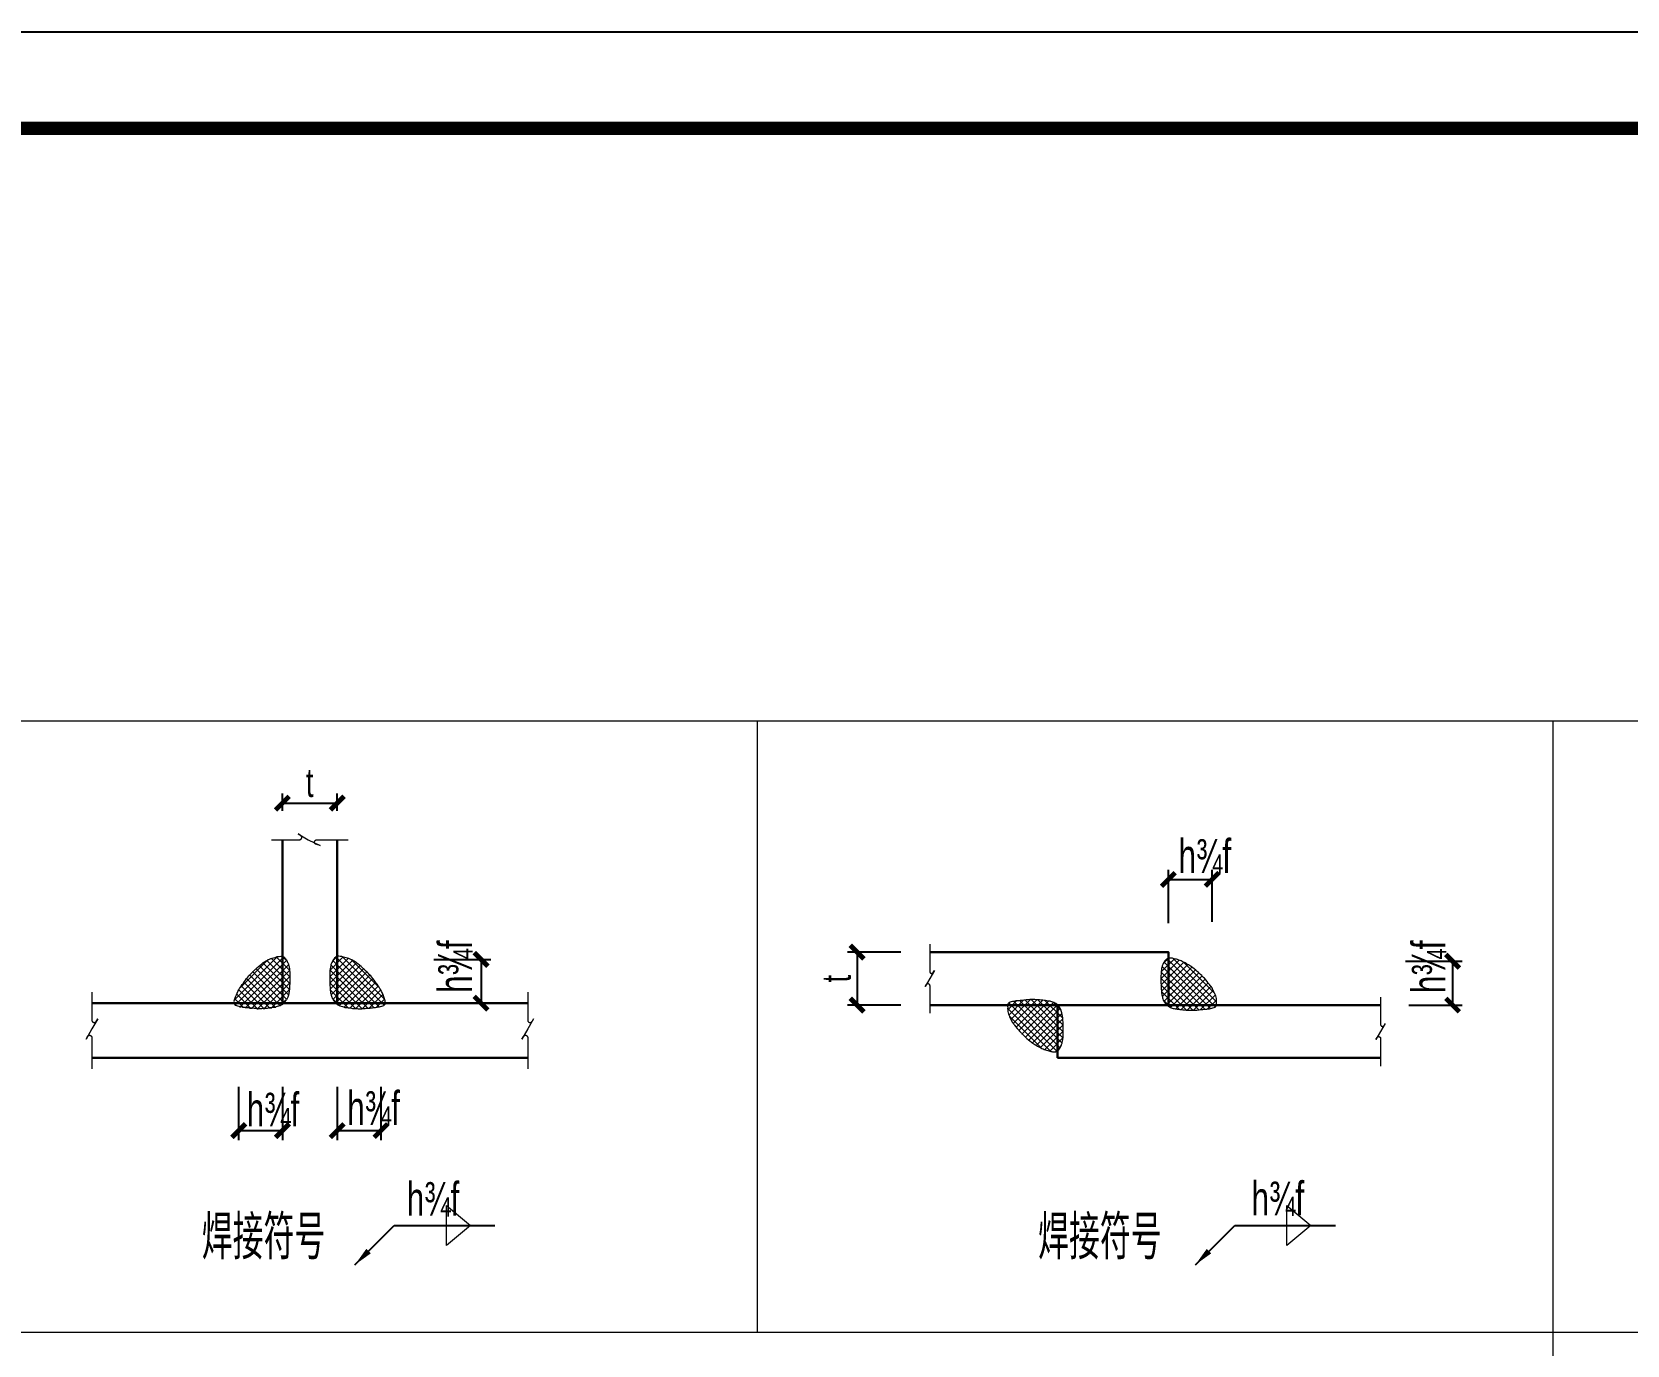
# Model space of a CAD drawing. Header units: millimetres. Extents: x -5285 to 713586, y 0 to 59400.
# Drawn here: x 195396 to 211954, y 45770 to 59400 of the extents above; entities that cross this region are included whole.
import ezdxf

# ---------------------------------------------------------------- set-up
doc = ezdxf.new("R2010")
doc.units = ezdxf.units.MM
doc.header["$LTSCALE"] = 1000
doc.header["$PDSIZE"] = 300
doc.layers.get('0').update_dxf_attribs({"lineweight": 15})
doc.layers.get('DEFPOINTS').update_dxf_attribs({"color": 252, "lineweight": 15})
for name, color, linetype, lineweight in [('Dim', 7, 'Continuous', 15), ('hatch', 5, 'Continuous', 13), ('Index', 1, 'Continuous', 15), ('MENBER', 2, 'Continuous', 30), ('TD-DIM', 7, 'Continuous', 15), ('TEXT', 2, 'Continuous', 15)]:
    doc.layers.add(name, color=color, linetype=linetype, lineweight=lineweight)
doc.layers.add('PUB_TITLE', color=4, linetype='Continuous')
doc.styles.add('T&D', font='haiwenrs.shx', dxfattribs={"width": 0.7, "bigfont": 'hztxt.shx'})
doc.dimstyles.new('T&D100', dxfattribs={"dimscale": 100, "dimtxt": 3, "dimasz": 2, "dimexe": 1, "dimexo": 3, "dimtad": 1, "dimdec": 0, "dimzin": 0, "dimdsep": 46, "dimtxsty": 'T&D', "dimblk": 'ARCHTICK', "dimcen": 0.09, "dimclrt": 2, "dimadec": 0, "dimazin": 0, "dimtfac": 1, "dimtdec": 0, "dimtix": 1, "dimtmove": 2, "dimatfit": 0, "dimfxl": 1, "dimtolj": 1, "dimtzin": 0, "dimarcsym": 0})

# ---------------------------------------------------------------- blocks, each defined once
blk = doc.blocks.new('_ArchTick')
at = {"color": 0, "linetype": 'ByBlock', "const_width": 0.25}
blk.add_lwpolyline([(-0.354, -0.354), (0.354, 0.354)], dxfattribs=at)
blk = doc.blocks.new('*D86')
at = {"layer": 'DEFPOINTS', "color": 0, "transparency": 16777216}
for p in [(197542, 48750), (197996, 48750), (197996, 47996)]:
    blk.add_point(p, dxfattribs=at)
at = {"layer": 'Dim', "color": 0, "lineweight": -2, "transparency": 16777216}
for p, q in [((197542, 48450), (197542, 47896)), ((197996, 48450), (197996, 47896)), ((197542, 47996), (197996, 47996))]:
    blk.add_line(p, q, dxfattribs=at)
at = {"layer": 'Dim', "color": 0, "lineweight": -2, "transparency": 16777216, "xscale": 200, "yscale": 200, "zscale": 200, "rotation": 180}
blk.add_blockref('_ArchTick', (197542, 47996), dxfattribs=at)
at = {"layer": 'Dim', "color": 0, "lineweight": -2, "transparency": 16777216, "xscale": 200, "yscale": 200, "zscale": 200}
blk.add_blockref('_ArchTick', (197996, 47996), dxfattribs=at)
blk = doc.blocks.new('*D87')
at = {"layer": 'DEFPOINTS', "color": 0, "transparency": 16777216}
for p in [(198565, 48750), (199019, 48750), (199019, 47996)]:
    blk.add_point(p, dxfattribs=at)
at = {"layer": 'Dim', "color": 0, "lineweight": -2, "transparency": 16777216}
for p, q in [((198565, 48450), (198565, 47896)), ((199019, 48450), (199019, 47896)), ((198565, 47996), (199019, 47996))]:
    blk.add_line(p, q, dxfattribs=at)
at = {"layer": 'Dim', "color": 0, "lineweight": -2, "transparency": 16777216, "xscale": 200, "yscale": 200, "zscale": 200, "rotation": 180}
blk.add_blockref('_ArchTick', (198565, 47996), dxfattribs=at)
at = {"layer": 'Dim', "color": 0, "lineweight": -2, "transparency": 16777216, "xscale": 200, "yscale": 200, "zscale": 200}
blk.add_blockref('_ArchTick', (199019, 47996), dxfattribs=at)
blk = doc.blocks.new('*D92')
at = {"layer": 'DEFPOINTS', "color": 0, "transparency": 16777216}
for p in [(198565, 51395), (197996, 51015), (198565, 51015)]:
    blk.add_point(p, dxfattribs=at)
at = {"layer": 'Dim', "color": 0, "lineweight": -2, "transparency": 16777216}
for p, q in [((197996, 51315), (197996, 51495)), ((197996, 51395), (198565, 51395)), ((198565, 51315), (198565, 51495))]:
    blk.add_line(p, q, dxfattribs=at)
at = {"layer": 'Dim', "color": 0, "lineweight": -2, "transparency": 16777216, "xscale": 200, "yscale": 200, "zscale": 200, "rotation": 180}
blk.add_blockref('_ArchTick', (197996, 51395), dxfattribs=at)
at = {"layer": 'Dim', "color": 0, "lineweight": -2, "transparency": 16777216, "xscale": 200, "yscale": 200, "zscale": 200}
blk.add_blockref('_ArchTick', (198565, 51395), dxfattribs=at)
at = {"layer": 'Dim', "color": 2, "transparency": 16777216, "insert": (198280, 51607), "char_height": 300, "attachment_point": 5, "style": 'T&D'}
blk.add_mtext('\\A1;t', dxfattribs=at)
blk = doc.blocks.new('*D26')
at = {"layer": 'DEFPOINTS', "color": 0, "transparency": 16777216}
for p in [(199269, 49773), (199304, 49318), (200058, 49318)]:
    blk.add_point(p, dxfattribs=at)
at = {"layer": 'Dim', "color": 0, "lineweight": -2, "transparency": 16777216}
for p, q in [((199569, 49773), (200158, 49773)), ((200058, 49773), (200058, 49318)), ((199604, 49318), (200158, 49318))]:
    blk.add_line(p, q, dxfattribs=at)
at = {"layer": 'Dim', "color": 0, "lineweight": -2, "transparency": 16777216, "xscale": 200, "yscale": 200, "zscale": 200}
for p, rotation in [((200058, 49773), 90), ((200058, 49318), 270)]:
    blk.add_blockref('_ArchTick', p, dxfattribs=dict(at, rotation=rotation))
blk = doc.blocks.new('*D37')
at = {"layer": 'DEFPOINTS', "color": 0, "transparency": 16777216}
for p in [(209354, 49754), (209389, 49299), (210143, 49299)]:
    blk.add_point(p, dxfattribs=at)
at = {"layer": 'Dim', "color": 0, "lineweight": -2, "transparency": 16777216}
for p, q in [((209654, 49754), (210243, 49754)), ((210143, 49754), (210143, 49299)), ((209689, 49299), (210243, 49299))]:
    blk.add_line(p, q, dxfattribs=at)
at = {"layer": 'Dim', "color": 0, "lineweight": -2, "transparency": 16777216, "xscale": 200, "yscale": 200, "zscale": 200}
for p, rotation in [((210143, 49754), 90), ((210143, 49299), 270)]:
    blk.add_blockref('_ArchTick', p, dxfattribs=dict(at, rotation=rotation))
blk = doc.blocks.new('*D38')
at = {"layer": 'DEFPOINTS', "color": 0, "transparency": 16777216}
for p in [(207647, 50603), (207193, 49849), (207647, 49862)]:
    blk.add_point(p, dxfattribs=at)
at = {"layer": 'Dim', "color": 0, "lineweight": -2, "transparency": 16777216}
for p, q in [((207193, 50149), (207193, 50703)), ((207647, 50162), (207647, 50703)), ((207193, 50603), (207647, 50603))]:
    blk.add_line(p, q, dxfattribs=at)
at = {"layer": 'Dim', "color": 0, "lineweight": -2, "transparency": 16777216, "xscale": 200, "yscale": 200, "zscale": 200, "rotation": 180}
blk.add_blockref('_ArchTick', (207193, 50603), dxfattribs=at)
at = {"layer": 'Dim', "color": 0, "lineweight": -2, "transparency": 16777216, "xscale": 200, "yscale": 200, "zscale": 200}
blk.add_blockref('_ArchTick', (207647, 50603), dxfattribs=at)
blk = doc.blocks.new('*D39')
at = {"layer": 'DEFPOINTS', "color": 0, "transparency": 16777216}
for p in [(204715, 49849), (203961, 49299), (204715, 49299)]:
    blk.add_point(p, dxfattribs=at)
at = {"layer": 'Dim', "color": 0, "lineweight": -2, "transparency": 16777216}
for p, q in [((204415, 49849), (203861, 49849)), ((203961, 49849), (203961, 49299)), ((204415, 49299), (203861, 49299))]:
    blk.add_line(p, q, dxfattribs=at)
at = {"layer": 'Dim', "color": 0, "lineweight": -2, "transparency": 16777216, "xscale": 200, "yscale": 200, "zscale": 200}
for p, rotation in [((203961, 49849), 90), ((203961, 49299), 270)]:
    blk.add_blockref('_ArchTick', p, dxfattribs=dict(at, rotation=rotation))
at = {"layer": 'Dim', "color": 2, "transparency": 16777216, "insert": (203748, 49574), "char_height": 300, "attachment_point": 5, "rotation": 90, "style": 'T&D'}
blk.add_mtext('\\A1;t', dxfattribs=at)
blk = doc.blocks.new('A$C6C48201D')
at = {"layer": 'PUB_TITLE'}
blk.add_lwpolyline([(0, -89100), (0, 0), (126150, 0), (126150, -89100)], close=True, dxfattribs=at)
at = {"layer": 'PUB_TITLE', "const_width": 210}
blk.add_lwpolyline([(3750, -87600), (124650, -87600), (124650, -1500), (3750, -1500)], close=True, dxfattribs=at)

msp = doc.modelspace()

# ---------------------------------------------------------------- hatches: boundary and pattern name
at = {"layer": 'hatch'}
h = msp.add_hatch(dxfattribs=at)
h.set_pattern_fill('ANSI37', color=256, scale=377.004647, style=0)
h.set_pattern_definition([(45, (180943.495, 9873.59), (-33.32282, 33.32282), []), (135, (180943.495, 9873.59), (-33.32282, -33.32282), [])])
edge = h.paths.add_edge_path()
edge.add_arc((197943.3, 49689.8), 127.5, 51.63638, 65.50956, ccw=False)
edge.add_arc((198000.9, 49762.5), 34.7, 24.86745, 51.63638, ccw=False)
edge.add_arc((197798.1, 49634.5), 274.2, 23.07131, 31.33511, ccw=False)
edge.add_arc((197851.9, 49643.3), 221.7, 17.23229, 26.42511, ccw=False)
edge.add_arc((196734.2, 49493.5), 1346.8, 6.29193, 9.20572, ccw=False)
edge.add_arc((197393, 49599.3), 681.1, -0.57146, 3.52626, ccw=False)
edge.add_arc((196576.4, 49607.4), 1497.8, 357.39385, 359.42854, ccw=False)
edge.add_arc((195082.5, 49657.5), 2992.5, 356.29747, 357.73693, ccw=False)
edge.add_arc((197571.3, 49501.3), 498.8, 351.24192, 355.73628, ccw=False)
edge.add_arc((197393.3, 49575.7), 687.7, 343.54326, 347.3707, ccw=False)
edge.add_arc((197858.5, 49469.7), 213.6, 319.09131, 335.43141, ccw=False)
edge.add_arc((197962.8, 49362.9), 66, 300.33373, 329.93273, ccw=False)
edge.add_arc((197914.7, 49445), 161.2, 289.07565, 300.33373, ccw=False)
edge.add_arc((197795.3, 49709), 450.5, 285.73398, 292.46096, ccw=False)
edge.add_arc((197628.2, 51284.1), 2029.4, 276.2357, 278.19279, ccw=False)
edge.add_arc((197815.3, 49447), 183.4, 273.96381, 280.47717, ccw=False)
edge.add_arc((197731.2, 50660.4), 1399.7, 272.38262, 273.96381, ccw=False)
edge.add_arc((197700.9, 51389.1), 2129, 271.10058, 272.38262, ccw=False)
edge.add_arc((198041, 51749.2), 2506.7, 262.05319, 263.14465, ccw=False)
edge.add_arc((197694.5, 50368), 1101.4, 268.35336, 270, ccw=False)
edge.add_arc((197668.1, 49450.8), 183.8, 262.41582, 268.35336, ccw=False)
edge.add_arc((197905.3, 51232), 1980.8, 260.6078, 262.41582, ccw=False)
edge.add_arc((197651.2, 49774.1), 501.1, 256.51989, 262.05997, ccw=False)
edge.add_arc((197569.5, 49409.7), 127.8, 243.09249, 254.07582, ccw=False)
edge.add_arc((197526.4, 49324.7), 32.5, 217.66501, 243.09228, ccw=False)
edge.add_arc((197518.2, 49318.4), 22.1, 186.76092, 217.66501, ccw=False)
edge.add_arc((197533.3, 49320.2), 37.4, 160.09831, 186.76092, ccw=False)
edge.add_arc((197513.1, 49340.2), 16.6, 166.10491, 206.07786, ccw=False)
edge.add_arc((198598.9, 49015.9), 1149.8, 161.23273, 163.41061, ccw=False)
edge.add_arc((194105.9, 50980.4), 3759.3, 334.90186, 336.1063)
edge.add_arc((196214.4, 50364.5), 1608.6, 325.68579, 327.98515)
edge.add_arc((197713.7, 49416.8), 165.3, 137.78643, 144.96175, ccw=False)
edge.add_arc((197790.3, 49403.5), 234.8, 142.97111, 147.99919, ccw=False)
edge.add_arc((199866.5, 47829.2), 2840.3, 141.39431, 142.83947, ccw=False)
edge.add_arc((234511.6, 12998), 51950.1, 135.12473, 135.20376, ccw=False)
edge.add_arc((199203.6, 48100.8), 2162.3, 133.76595, 134.15331, ccw=False)
edge.add_arc((216152.1, 30406.1), 26664.5, 133.69431, 133.76595, ccw=False)
edge.add_arc((85052.3, 183067), 174606.3, 310.190875, 310.21887)
edge.add_arc((189113.7, 64735.1), 17327.4, 300.07545, 300.26093)
edge.add_arc((199973.7, 44520.3), 5663.4, 111.74628, 112.0707, ccw=False)
edge.add_arc((197897.2, 49726.1), 58.7, 97.31824, 111.77327, ccw=False)
edge.add_arc((198195.4, 48897.2), 938.4, 105.40092, 109.00819, ccw=False)
edge.add_arc((197968.2, 49717.7), 87, 92.91944, 104.69595, ccw=False)
edge.add_arc((197990.7, 49520.6), 285.2, 88.9158, 95.41338, ccw=False)
h = msp.add_hatch(dxfattribs=at)
h.set_pattern_fill('ANSI37', color=256, scale=377.004647, style=0)
h.set_pattern_definition([(135, (215617.4, 9873.59), (33.32282, 33.32282), []), (45, (215617.4, 9873.59), (33.32282, -33.32282), [])])
edge = h.paths.add_edge_path()
edge.add_arc((198617.6, 49689.8), 127.5, 114.49044, 128.36362)
edge.add_arc((198560, 49762.5), 34.7, 128.36362, 155.13255)
edge.add_arc((198762.8, 49634.5), 274.2, 148.66489, 156.92869)
edge.add_arc((198709, 49643.3), 221.7, 153.57489, 162.76771)
edge.add_arc((199826.7, 49493.5), 1346.8, 170.79428, 173.70807)
edge.add_arc((199167.8, 49599.3), 681.1, 176.47374, 180.57146)
edge.add_arc((199984.5, 49607.4), 1497.8, 180.57146, 182.60615)
edge.add_arc((201478.4, 49657.5), 2992.5, 182.26307, 183.70253)
edge.add_arc((198989.6, 49501.3), 498.8, 184.26372, 188.75808)
edge.add_arc((199167.6, 49575.7), 687.7, 192.6293, 196.45674)
edge.add_arc((198702.4, 49469.7), 213.6, 204.56859, 220.90869)
edge.add_arc((198598.1, 49362.9), 66, 210.06727, 239.66627)
edge.add_arc((198646.2, 49445), 161.2, 239.66627, 250.92435)
edge.add_arc((198765.6, 49709), 450.5, 247.53904, 254.26602)
edge.add_arc((198932.6, 51284.1), 2029.4, 261.80721, 263.7643)
edge.add_arc((198745.6, 49447), 183.4, 259.52283, 266.03619)
edge.add_arc((198829.6, 50660.4), 1399.7, 266.03619, 267.61738)
edge.add_arc((198860, 51389.1), 2129, 267.61738, 268.89942)
edge.add_arc((198519.9, 51749.2), 2506.7, 276.85535, 277.94681)
edge.add_arc((198866.4, 50368), 1101.4, 270, 271.64664)
edge.add_arc((198892.8, 49450.8), 183.8, 271.64664, 277.58418)
edge.add_arc((198655.6, 51232), 1980.8, 277.58418, 279.3922)
edge.add_arc((198909.6, 49774.1), 501.1, 277.94003, 283.48011)
edge.add_arc((198991.4, 49409.7), 127.8, 285.92418, 296.90751)
edge.add_arc((199034.5, 49324.7), 32.5, 296.90772, 322.33499)
edge.add_arc((199042.7, 49318.4), 22.1, 322.33499, 353.23908)
edge.add_arc((199027.6, 49320.2), 37.4, 353.23908, 379.90169)
edge.add_arc((199047.8, 49340.2), 16.6, 333.92214, 373.89509)
edge.add_arc((197962, 49015.9), 1149.8, 16.58939, 18.76727)
edge.add_arc((202455, 50980.4), 3759.3, 203.8937, 205.09814, ccw=False)
edge.add_arc((200346.5, 50364.5), 1608.6, 212.01485, 214.31421, ccw=False)
edge.add_arc((198847.2, 49416.8), 165.3, 35.03825, 42.21357)
edge.add_arc((198770.6, 49403.5), 234.8, 32.00081, 37.02889)
edge.add_arc((196694.4, 47829.2), 2840.3, 37.16053, 38.60569)
edge.add_arc((162049.3, 12998), 51950.1, 44.79624, 44.87527)
edge.add_arc((197357.2, 48100.8), 2162.3, 45.84669, 46.23405)
edge.add_arc((180408.8, 30406.1), 26664.5, 46.23405, 46.30569)
edge.add_arc((311508.6, 183067), 174606.3, 229.78113, 229.809125, ccw=False)
edge.add_arc((207447.2, 64735.1), 17327.4, 239.73907, 239.92455, ccw=False)
edge.add_arc((196587.2, 44520.3), 5663.4, 67.9293, 68.25372)
edge.add_arc((198663.7, 49726.1), 58.7, 68.22673, 82.68176)
edge.add_arc((198365.5, 48897.2), 938.4, 70.99181, 74.59908)
edge.add_arc((198592.6, 49717.7), 87, 75.30405, 87.08056)
edge.add_arc((198570.2, 49520.6), 285.2, 84.58662, 91.0842)
h = msp.add_hatch(dxfattribs=at)
h.set_pattern_fill('ANSI37', color=256, scale=377.004647, style=0)
h.set_pattern_definition([(135, (224245.55, 9854.74), (33.32282, 33.32282), []), (45, (224245.55, 9854.74), (33.32282, -33.32282), [])])
edge = h.paths.add_edge_path()
edge.add_arc((207270.6, 49641.7), 164.7, 118.13313, 128.36362)
edge.add_arc((207203.2, 49726.8), 56.2, 128.36362, 145.92785)
edge.add_arc((207380.4, 49607), 270.1, 145.92785, 155.34126)
edge.add_arc((207255.1, 49664.5), 132.2, 155.34126, 168.81305)
edge.add_arc((207624, 49591.6), 508.2, 168.81305, 174.85705)
edge.add_arc((207830.1, 49573), 715.2, 174.85705, 179.9514)
edge.add_arc((208662.3, 49572.3), 1547.4, 179.9514, 182.40522)
edge.add_arc((208475, 49564.4), 1360, 182.40522, 185.02272)
edge.add_arc((207512.4, 49479.8), 393.6, 185.02272, 190.84903)
edge.add_arc((207613.4, 49499.2), 496.4, 190.84903, 196.03679)
edge.add_arc((207263.3, 49398.5), 132.2, 196.03679, 217.06484)
edge.add_arc((207259.6, 49395.7), 127.5, 217.06484, 238.47733)
edge.add_arc((207325, 49502.4), 252.6, 238.47733, 248.80446)
edge.add_arc((207285.6, 49441.2), 181.9, 253.39894, 265.5746)
edge.add_arc((207522.9, 50803.3), 1563.8, 260.75402, 262.78431)
edge.add_arc((207403.8, 49862.7), 615.7, 262.78431, 266.02018)
edge.add_arc((207521.1, 51549.4), 2306.4, 266.02018, 267.61738)
edge.add_arc((207436.4, 49514.5), 269.8, 267.61738, 272.28858)
edge.add_arc((207420.7, 49908.9), 664.5, 272.28858, 274.77973)
edge.add_arc((207307.6, 51261.9), 2022.2, 274.77973, 276.20768)
edge.add_arc((207421.7, 50212.6), 966.8, 276.20768, 277.58418)
edge.add_arc((207091.5, 55251.2), 6014.4, 274.36554, 274.9174)
edge.add_arc((207542.1, 49713.3), 458.9, 278.13265, 284.29718)
edge.add_arc((207629.8, 49369.2), 103.8, 284.29718, 297.27761)
edge.add_arc((207664, 49302.9), 29.3, 297.27761, 322.33499)
edge.add_arc((207662.1, 49304.4), 31.6, 322.33499, 346.44758)
edge.add_arc((207655.4, 49306), 38.5, 346.44758, 361.55324)
edge.add_arc((207566.7, 49303.6), 127.3, 1.55324, 9.84455)
edge.add_arc((207446.8, 49337.9), 245.6, 357.06735, 370.0963)
edge.add_arc((207405.3, 49297.6), 295.3, 16.40043, 28.28046)
edge.add_arc((205484.3, 48403.3), 2413.8, 25.36892, 26.49033)
edge.add_arc((206306, 48459.5), 1683.3, 37.3198, 38.66271)
edge.add_arc((203409.7, 46155.8), 5384, 38.54984, 39.44664)
edge.add_arc((207279.8, 49281), 412.4, 45.79103, 49.03191)
edge.add_arc((207387.4, 49453.2), 214.2, 40.52031, 45.03986)
edge.add_arc((205419, 47405.7), 3054.3, 46.05184, 47.24844)
edge.add_arc((206352.3, 48280.5), 1780.8, 50.19339, 52.72948)
edge.add_arc((207096.7, 49201.1), 598.4, 56.06639, 60.44216)
edge.add_arc((207256.6, 49518.6), 244, 56.32462, 65.07901)
edge.add_arc((207140.9, 49342.7), 453.3, 61.18999, 67.60831)
edge.add_arc((207187.2, 49434), 351.3, 68.90683, 73.32742)
edge.add_arc((206987.7, 48768.2), 1046.4, 73.32742, 75.8884)
edge.add_arc((207218.1, 49684.3), 101.8, 75.8884, 85.47282)
edge.add_arc((207195.5, 49399.2), 387.8, 85.47282, 90.37863)
h = msp.add_hatch(dxfattribs=at)
h.set_pattern_fill('ANSI37', color=256, scale=377.004647, angle=180, style=0)
h.set_pattern_definition([(315, (188971.348, 88746.046), (-33.32282, -33.32282), []), (225, (188971.348, 88746.046), (-33.32282, 33.32282), [])])
edge = h.paths.add_edge_path()
edge.add_arc((205946.3, 48959.1), 164.7, 298.13313, 308.36362)
edge.add_arc((206013.7, 48874), 56.2, 308.36362, 325.92785)
edge.add_arc((205836.5, 48993.8), 270.1, 325.92785, 335.34126)
edge.add_arc((205961.8, 48936.3), 132.2, 335.34126, 348.81305)
edge.add_arc((205592.9, 49009.2), 508.2, 348.81305, 354.85705)
edge.add_arc((205386.8, 49027.8), 715.2, 354.85705, 359.9514)
edge.add_arc((204554.6, 49028.5), 1547.4, 359.9514, 362.40522)
edge.add_arc((204741.9, 49036.4), 1360, 2.40522, 5.02272)
edge.add_arc((205704.5, 49121), 393.6, 5.02272, 10.84903)
edge.add_arc((205603.5, 49101.6), 496.4, 10.84903, 16.03679)
edge.add_arc((205953.6, 49202.2), 132.2, 16.03679, 37.06484)
edge.add_arc((205957.3, 49205), 127.5, 37.06484, 58.47733)
edge.add_arc((205891.9, 49098.4), 252.6, 58.47733, 68.80446)
edge.add_arc((205931.3, 49159.6), 181.9, 73.39894, 85.5746)
edge.add_arc((205694, 47797.5), 1563.8, 80.75402, 82.78431)
edge.add_arc((205813.1, 48738.1), 615.7, 82.78431, 86.02018)
edge.add_arc((205695.8, 47051.4), 2306.4, 86.02018, 87.61738)
edge.add_arc((205780.4, 49086.3), 269.8, 87.61738, 92.28858)
edge.add_arc((205796.2, 48691.9), 664.5, 92.28858, 94.77973)
edge.add_arc((205909.3, 47338.9), 2022.2, 94.77973, 96.20768)
edge.add_arc((205795.2, 48388.2), 966.8, 96.20768, 97.58418)
edge.add_arc((206125.4, 43349.6), 6014.4, 94.36554, 94.9174)
edge.add_arc((205674.8, 48887.5), 458.9, 98.13265, 104.29718)
edge.add_arc((205587.1, 49231.6), 103.8, 104.29718, 117.27761)
edge.add_arc((205552.9, 49297.8), 29.3, 117.27761, 142.33499)
edge.add_arc((205554.8, 49296.4), 31.6, 142.33499, 166.44758)
edge.add_arc((205561.5, 49294.8), 38.5, 166.44758, 181.55324)
edge.add_arc((205650.2, 49297.2), 127.3, 181.55324, 189.84455)
edge.add_arc((205770.1, 49262.9), 245.6, 177.06735, 190.0963)
edge.add_arc((205811.6, 49303.2), 295.3, 196.40043, 208.28046)
edge.add_arc((207732.6, 50197.5), 2413.8, 205.36892, 206.49033)
edge.add_arc((206910.8, 50141.3), 1683.3, 217.3198, 218.66271)
edge.add_arc((209807.2, 52445), 5384, 218.54984, 219.44664)
edge.add_arc((205937.1, 49319.8), 412.4, 225.79103, 229.03191)
edge.add_arc((205829.5, 49147.6), 214.2, 220.52031, 225.03986)
edge.add_arc((207797.9, 51195.1), 3054.3, 226.05184, 227.24844)
edge.add_arc((206864.6, 50320.3), 1780.8, 230.19339, 232.72948)
edge.add_arc((206120.2, 49399.6), 598.4, 236.06639, 240.44216)
edge.add_arc((205960.3, 49082.1), 244, 236.32462, 245.07901)
edge.add_arc((206076, 49258.1), 453.3, 241.18999, 247.60831)
edge.add_arc((206029.7, 49166.7), 351.3, 248.90683, 253.32742)
edge.add_arc((206229.2, 49832.6), 1046.4, 253.32742, 255.8884)
edge.add_arc((205998.8, 48916.5), 101.8, 255.8884, 265.47282)
edge.add_arc((206021.4, 49201.6), 387.8, 265.47282, 270.37863)

# ---------------------------------------------------------------- linework, layer by layer
for points in [[(197996.1, 49805.8, -0.0606072), (198022.4, 49789.8, -0.1173356), (198032.4, 49777.1, -0.0360733), (198050.4, 49742, -0.0401328), (198063.6, 49709, -0.0127145), (198072.9, 49641.1, -0.0178816), (198074.1, 49592.5, -0.0088782), (198072.6, 49539.3, -0.0062809), (198068.7, 49464.2, -0.0196129), (198064.3, 49425.3, -0.0167019), (198052.8, 49380.9, -0.0714182), (198019.9, 49329.8, -0.1298729), (197996.1, 49305.9, -0.0491622), (197967.4, 49292.7, -0.0293605), (197917.4, 49275.4, -0.0085396), (197848.7, 49266.7, -0.0284275), (197828, 49264.1, -0.0068994), (197789.4, 49261.9, -0.005594), (197741.8, 49260.5, -0.0047624), (197694.5, 49266.6, -0.0071849), (197662.8, 49267.1, -0.0259132), (197643.8, 49268.6, -0.0078892), (197582, 49277.8, -0.0241779), (197534.4, 49286.8, -0.0479605), (197511.7, 49295.8, -0.1114049), (197500.7, 49304.9, -0.1356678), (197496.2, 49315.8, -0.1168653), (197498.2, 49332.9, -0.1762053), (197497, 49344.2, -0.0095031), (197510.2, 49385.8, 0.0052554), (197543, 49457.7, 0.0100332), (197578.3, 49511.8, -0.0313185), (197591.2, 49527.9, -0.0219427), (197602.9, 49544.9, -0.0063058), (197646.9, 49601.4, -0.0003448), (197697.4, 49652.3, -0.0016902), (197707.9, 49662.4, -0.0003126), (197732, 49685.4, 0.0001222), (197797.2, 49740.5, 0.0008093), (197845.7, 49768.7, -0.0014156), (197875.4, 49780.7, -0.0631557), (197889.7, 49784.4, -0.015741), (197946.2, 49801.9, -0.05143), (197963.8, 49804.6, -0.0283586), (197996.1, 49805.8)], [(198564.8, 49805.8, 0.0606072), (198538.5, 49789.8, 0.1173356), (198528.5, 49777.1, 0.0360733), (198510.5, 49742, 0.0401328), (198497.3, 49709, 0.0127145), (198488, 49641.1, 0.0178816), (198486.8, 49592.5, 0.0088782), (198488.2, 49539.3, 0.0062809), (198492.2, 49464.2, 0.0196129), (198496.6, 49425.3, 0.0167019), (198508.1, 49380.9, 0.0714182), (198541, 49329.8, 0.1298729), (198564.8, 49305.9, 0.0491622), (198593.5, 49292.7, 0.0293605), (198643.4, 49275.4, 0.0085396), (198712.2, 49266.7, 0.0284275), (198732.9, 49264.1, 0.0068994), (198771.5, 49261.9, 0.005594), (198819.1, 49260.5, 0.0047624), (198866.4, 49266.6, 0.0071849), (198898.1, 49267.1, 0.0259132), (198917, 49268.6, 0.0078892), (198978.9, 49277.8, 0.0241779), (199026.5, 49286.8, 0.0479605), (199049.2, 49295.8, 0.1114049), (199060.2, 49304.9, 0.1356678), (199064.7, 49315.8, 0.1168653), (199062.7, 49332.9, 0.1762053), (199063.9, 49344.2, 0.0095031), (199050.6, 49385.8, -0.0052554), (199017.9, 49457.7, -0.0100332), (198982.6, 49511.8, 0.0313185), (198969.7, 49527.9, 0.0219427), (198958, 49544.9, 0.0063058), (198914, 49601.4, 0.0003448), (198863.5, 49652.3, 0.0016902), (198852.9, 49662.4, 0.0003126), (198828.9, 49685.4, -0.0001222), (198763.7, 49740.5, -0.0008093), (198715.2, 49768.7, 0.0014156), (198685.5, 49780.7, 0.0631557), (198671.1, 49784.4, 0.015741), (198614.7, 49801.9, 0.05143), (198597.1, 49804.6, 0.0283586), (198564.8, 49805.8)], [(207192.9, 49787, 0.0446686), (207168.4, 49770.9, 0.0767888), (207156.7, 49758.3, 0.0410969), (207135, 49719.7, 0.0588496), (207125.4, 49690.1, 0.026378), (207117.8, 49637.1, 0.022232), (207114.9, 49573.6, 0.0107072), (207116.3, 49507.4, 0.0114215), (207120.3, 49445.4, 0.0254275), (207125.8, 49405.7, 0.0226398), (207136.3, 49362, 0.0920105), (207157.8, 49318.9, 0.0937025), (207192.9, 49287, 0.0450911), (207233.7, 49266.9, 0.0531763), (207271.6, 49259.8, 0.0088591), (207326.4, 49251.9, 0.0141201), (207361, 49248.5, 0.0069692), (207425.2, 49244.9, 0.0203848), (207447.2, 49244.9, 0.0108701), (207476.1, 49246.7, 0.0062307), (207526.2, 49251.5, 0.0060062), (207549.3, 49254.3, 0.0024079), (207607, 49259, 0.0269043), (207655.4, 49268.6, 0.0566985), (207677.4, 49276.9, 0.1097712), (207687.1, 49285.1, 0.105601), (207692.8, 49297, 0.0660065), (207693.9, 49307, 0.0361935), (207692.1, 49325.3, 0.0569108), (207688.6, 49381, 0.0518829), (207665.4, 49437.5, 0.0048931), (207644.7, 49480, 0.0058596), (207620.4, 49511.1, 0.0039131), (207567.4, 49576.6, 0.0141419), (207550.2, 49592.3, 0.0197228), (207538.7, 49604.7, 0.0052212), (207492.4, 49648.5, 0.0110662), (207430.7, 49697.6, 0.0190952), (207391.9, 49721.7, 0.0382168), (207359.4, 49739.9, 0.0280125), (207313.6, 49761.8, 0.0192908), (207288, 49770.6, 0.0111749), (207242.9, 49783, 0.0418443), (207226.1, 49785.8, 0.0214089), (207192.9, 49787)], [(206024, 48813.8, 0.0446686), (206048.5, 48829.9, 0.0767888), (206060.2, 48842.5, 0.0410969), (206081.9, 48881.1, 0.0588496), (206091.5, 48910.6, 0.026378), (206099.1, 48963.7, 0.022232), (206102, 49027.2, 0.0107072), (206100.6, 49093.4, 0.0114215), (206096.6, 49155.4, 0.0254275), (206091.1, 49195.1, 0.0226398), (206080.6, 49238.7, 0.0920105), (206059.1, 49281.9, 0.0937025), (206024, 49313.7, 0.0450911), (205983.2, 49333.9, 0.0531763), (205945.3, 49341, 0.0088591), (205890.5, 49348.9, 0.0141201), (205855.9, 49352.3, 0.0069692), (205791.7, 49355.9, 0.0203848), (205769.7, 49355.9, 0.0108701), (205740.8, 49354.1, 0.0062307), (205690.7, 49349.3, 0.0060062), (205667.6, 49346.5, 0.0024079), (205609.9, 49341.8, 0.0269043), (205561.5, 49332.2, 0.0566985), (205539.5, 49323.9, 0.1097712), (205529.8, 49315.7, 0.105601), (205524.1, 49303.8, 0.0660065), (205523, 49293.8, 0.0361935), (205524.8, 49275.5, 0.0569108), (205528.3, 49219.8, 0.0518829), (205551.5, 49163.3, 0.0048931), (205572.2, 49120.8, 0.0058596), (205596.5, 49089.7, 0.0039131), (205649.5, 49024.2, 0.0141419), (205666.7, 49008.4, 0.0197228), (205678.2, 48996.1, 0.0052212), (205724.5, 48952.3, 0.0110662), (205786.2, 48903.2, 0.0190952), (205825, 48879.1, 0.0382168), (205857.5, 48860.9, 0.0280125), (205903.3, 48839, 0.0192908), (205928.9, 48830.2, 0.0111749), (205974, 48817.8, 0.0418443), (205990.8, 48815, 0.0214089), (206024, 48813.8)]]:
    msp.add_lwpolyline(points, format="xyb", dxfattribs=at)
at = {"layer": 'Index'}
for p, q in [((202925.5, 52249), (202925.5, 45899.1)), ((211183, 52249), (211183, 44568.9)), ((227671.6, 45899.1), (193645, 45899.1))]:
    msp.add_line(p, q, dxfattribs=at)
msp.add_lwpolyline([(193645, 52249), (227671.7, 52249), (227671.7, 20450.3), (193645, 20450.3)], close=True, dxfattribs=at)
for points in [[(197883, 51014.8), (198172.5, 51014.8), (198174.2, 51014.9), (198175.3, 51015), (198177.7, 51015.4), (198179.7, 51016), (198182, 51016.8), (198183.3, 51017.4), (198184.8, 51018.2), (198186.1, 51019.1), (198187.3, 51019.9), (198188.6, 51020.9), (198190, 51022.3), (198191.1, 51023.5), (198192, 51024.8), (198192.6, 51025.5), (198193.8, 51027.5), (198194.3, 51028.6), (198195.1, 51030.3), (198195.4, 51031.2), (198195.9, 51032.7), (198196.3, 51034.4), (198196.5, 51035.5), (198196.6, 51036.7), (198196.7, 51038.6), (198196.6, 51041.5), (198196.2, 51044.2), (198195.6, 51046.2), (198194.6, 51048.9), (198193.3, 51051.5), (198191.8, 51053.6), (198190.3, 51055.6), (198188.9, 51056.9), (198187.3, 51058.2), (198185, 51059.8), (198158, 51075.4), (198263, 51014.8), (198386.8, 50954.3), (198341.3, 50969.6), (198339.5, 50970.7), (198338.1, 50971.8), (198336.6, 50973.2), (198335.5, 50974.2), (198334.6, 50975.3), (198333.7, 50976.5), (198332.5, 50978.4), (198331.6, 50979.9), (198331.1, 50981.3), (198330.7, 50982.2), (198329.9, 50984.5), (198329.7, 50985.6), (198329.4, 50987.3), (198329.2, 50988.6), (198329.2, 50989.6), (198329.2, 50992), (198329.5, 50994.8), (198330.5, 50998.3), (198331, 50999.9), (198331.5, 51001), (198332.3, 51002.5), (198333.3, 51004.1), (198335.2, 51006.5), (198336.3, 51007.7), (198337.1, 51008.5), (198338.3, 51009.5), (198339.8, 51010.7), (198341.3, 51011.5), (198342.6, 51012.3), (198344.1, 51013), (198346.1, 51013.7), (198347.6, 51014.1), (198348.4, 51014.3), (198350.2, 51014.7), (198351.9, 51014.8), (198372.2, 51014.8), (198372.3, 51014.8), (198677.9, 51014.8)], [(204715, 49930), (204715, 49646.9), (204715, 49645.5), (204715.1, 49644.7), (204715.4, 49642.7), (204715.9, 49641.1), (204716.6, 49639.3), (204717, 49638.2), (204717.7, 49637), (204718.4, 49636), (204719, 49635), (204719.8, 49634), (204720.9, 49632.9), (204721.9, 49632), (204722.9, 49631.3), (204723.5, 49630.8), (204725.1, 49629.9), (204725.9, 49629.5), (204727.3, 49628.8), (204728, 49628.6), (204729.2, 49628.2), (204730.6, 49627.9), (204731.5, 49627.7), (204732.4, 49627.6), (204734, 49627.5), (204736.3, 49627.6), (204738.4, 49627.9), (204740.1, 49628.4), (204742.2, 49629.2), (204744.3, 49630.3), (204746, 49631.5), (204747.5, 49632.7), (204748.6, 49633.8), (204749.7, 49635), (204750.9, 49636.9), (204763.4, 49658.5), (204715, 49574.5), (204666.5, 49490.5), (204678.8, 49511.8), (204679.7, 49513.3), (204680.5, 49514.4), (204681.6, 49515.7), (204682.4, 49516.5), (204683.4, 49517.3), (204684.3, 49518), (204685.8, 49518.9), (204687, 49519.6), (204688.1, 49520), (204688.8, 49520.3), (204690.7, 49520.9), (204691.6, 49521.2), (204692.9, 49521.4), (204693.9, 49521.5), (204694.8, 49521.5), (204696.6, 49521.5), (204698.9, 49521.3), (204701.7, 49520.5), (204703, 49520.1), (204703.9, 49519.7), (204705.1, 49519.1), (204706.4, 49518.2), (204708.3, 49516.8), (204709.2, 49515.9), (204709.9, 49515.2), (204710.7, 49514.3), (204711.6, 49513.1), (204712.3, 49511.9), (204712.9, 49510.8), (204713.5, 49509.6), (204714, 49508), (204714.4, 49506.8), (204714.5, 49506.2), (204714.8, 49504.7), (204715, 49503.4), (204715, 49502.2), (204715, 49502.2), (204715, 49216.1)], [(196018.4, 49431.4), (196018.4, 49142), (196018.5, 49140.2), (196018.6, 49139.2), (196018.9, 49136.7), (196019.5, 49134.7), (196020.4, 49132.4), (196021, 49131.1), (196021.8, 49129.6), (196022.7, 49128.3), (196023.5, 49127.1), (196024.5, 49125.9), (196025.9, 49124.5), (196027.1, 49123.3), (196028.3, 49122.4), (196029.1, 49121.9), (196031.1, 49120.6), (196032.2, 49120.1), (196033.9, 49119.3), (196034.8, 49119.1), (196036.3, 49118.6), (196038, 49118.1), (196039.1, 49118), (196040.3, 49117.9), (196042.2, 49117.7), (196045.1, 49117.9), (196047.7, 49118.2), (196049.8, 49118.8), (196052.5, 49119.9), (196055.1, 49121.2), (196057.2, 49122.6), (196059.1, 49124.1), (196060.5, 49125.5), (196061.8, 49127.1), (196063.4, 49129.4), (196079, 49156.4), (196018.4, 49051.5), (195957.9, 48946.5), (195973.2, 48973.1), (195974.3, 48974.9), (195975.4, 48976.3), (195976.7, 48977.9), (195977.8, 48978.9), (195978.9, 48979.9), (195980.1, 48980.8), (195982, 48982), (195983.5, 48982.8), (195984.8, 48983.4), (195985.8, 48983.7), (195988.1, 48984.5), (195989.2, 48984.8), (195990.8, 48985), (195992.1, 48985.2), (195993.2, 48985.2), (195995.5, 48985.2), (195998.4, 48984.9), (196001.9, 48984), (196003.5, 48983.4), (196004.6, 48982.9), (196006.1, 48982.1), (196007.7, 48981.1), (196010.1, 48979.3), (196011.3, 48978.1), (196012.1, 48977.4), (196013.1, 48976.1), (196014.2, 48974.7), (196015.1, 48973.2), (196015.9, 48971.8), (196016.6, 48970.3), (196017.3, 48968.3), (196017.7, 48966.8), (196017.9, 48966), (196018.2, 48964.2), (196018.4, 48962.6), (196018.4, 48961.1), (196018.4, 48961), (196018.4, 48636.6)], [(200542.5, 49431.4), (200542.5, 49142), (200542.6, 49140.2), (200542.6, 49139.2), (200543, 49136.7), (200543.6, 49134.7), (200544.5, 49132.4), (200545.1, 49131.1), (200545.9, 49129.6), (200546.7, 49128.3), (200547.5, 49127.1), (200548.6, 49125.9), (200550, 49124.5), (200551.2, 49123.3), (200552.4, 49122.4), (200553.2, 49121.9), (200555.2, 49120.6), (200556.2, 49120.1), (200558, 49119.3), (200558.8, 49119.1), (200560.3, 49118.6), (200562, 49118.1), (200563.2, 49118), (200564.3, 49117.9), (200566.2, 49117.7), (200569.2, 49117.9), (200571.8, 49118.2), (200573.9, 49118.8), (200576.6, 49119.9), (200579.2, 49121.2), (200581.3, 49122.6), (200583.2, 49124.1), (200584.6, 49125.5), (200585.9, 49127.1), (200587.5, 49129.4), (200603, 49156.4), (200542.5, 49051.5), (200481.9, 48946.5), (200497.2, 48973.1), (200498.4, 48974.9), (200499.4, 48976.3), (200500.8, 48977.9), (200501.8, 48978.9), (200503, 48979.9), (200504.1, 48980.8), (200506, 48982), (200507.6, 48982.8), (200508.9, 48983.4), (200509.8, 48983.7), (200512.1, 48984.5), (200513.2, 48984.8), (200514.9, 48985), (200516.2, 48985.2), (200517.2, 48985.2), (200519.6, 48985.2), (200522.5, 48984.9), (200525.9, 48984), (200527.5, 48983.4), (200528.6, 48982.9), (200530.1, 48982.1), (200531.8, 48981.1), (200534.1, 48979.3), (200535.3, 48978.1), (200536.1, 48977.4), (200537.2, 48976.1), (200538.3, 48974.7), (200539.2, 48973.2), (200540, 48971.8), (200540.6, 48970.3), (200541.3, 48968.3), (200541.8, 48966.8), (200542, 48966), (200542.3, 48964.2), (200542.5, 48962.6), (200542.5, 48961.1), (200542.5, 48961), (200542.5, 48636.6)], [(209395.4, 49380.2), (209395.4, 49097.1), (209395.5, 49095.7), (209395.6, 49094.9), (209395.8, 49092.9), (209396.3, 49091.3), (209397, 49089.5), (209397.5, 49088.4), (209398.1, 49087.2), (209398.8, 49086.2), (209399.5, 49085.2), (209400.3, 49084.2), (209401.4, 49083.1), (209402.4, 49082.2), (209403.3, 49081.5), (209404, 49081), (209405.6, 49080.1), (209406.4, 49079.7), (209407.8, 49079), (209408.5, 49078.8), (209409.7, 49078.4), (209411.1, 49078.1), (209412, 49077.9), (209412.9, 49077.8), (209414.4, 49077.7), (209416.8, 49077.8), (209418.9, 49078.1), (209420.5, 49078.6), (209422.7, 49079.4), (209424.8, 49080.5), (209426.5, 49081.7), (209428, 49082.9), (209429.1, 49084), (209430.1, 49085.2), (209431.4, 49087.1), (209443.9, 49108.7), (209395.4, 49024.7), (209347, 48940.7), (209359.2, 48962), (209360.1, 48963.5), (209361, 48964.6), (209362.1, 48965.9), (209362.9, 48966.7), (209363.8, 48967.5), (209364.7, 48968.2), (209366.3, 48969.1), (209367.5, 48969.8), (209368.5, 48970.2), (209369.3, 48970.5), (209371.1, 48971.1), (209372, 48971.4), (209373.4, 48971.6), (209374.4, 48971.7), (209375.2, 48971.7), (209377.1, 48971.7), (209379.4, 48971.5), (209382.2, 48970.7), (209383.4, 48970.3), (209384.3, 48969.9), (209385.5, 48969.3), (209386.9, 48968.4), (209388.7, 48967), (209389.7, 48966.1), (209390.3, 48965.4), (209391.2, 48964.5), (209392.1, 48963.3), (209392.8, 48962.1), (209393.4, 48961), (209394, 48959.8), (209394.5, 48958.2), (209394.9, 48957), (209395, 48956.4), (209395.3, 48954.9), (209395.4, 48953.6), (209395.4, 48952.4), (209395.4, 48952.4), (209395.4, 48666.3)]]:
    msp.add_lwpolyline(points, dxfattribs=at)
at = {"layer": 'MENBER'}
for p, q in [((197996.1, 51014.8), (197996.1, 49805.8)), ((198564.8, 51014.8), (198564.8, 49772.8)), ((197996.1, 49805.8), (197996.1, 49318.3)), ((198564.8, 49805.8), (198564.8, 49318.3)), ((207192.9, 49787), (207192.9, 49299.5)), ((196018.4, 49318.3), (197496.8, 49318.3)), ((197496.8, 49318.3), (197996.1, 49318.3)), ((197990.4, 49318.3), (198570.5, 49318.3)), ((197996.1, 49324), (197996.1, 49318.3)), ((198564.8, 49324), (198564.8, 49318.3)), ((199064.1, 49318.3), (198564.8, 49318.3)), ((199019.2, 49318.3), (200542.5, 49318.3)), ((204715, 49299.5), (207192.9, 49299.5)), ((206043, 48749.7), (206043, 49299.5)), ((207692.2, 49299.5), (207192.9, 49299.5)), ((207647.4, 49299.5), (209395.4, 49299.5)), ((196018.4, 48749.7), (200542.5, 48749.7)), ((206043, 48749.7), (209395.4, 48749.7))]:
    msp.add_line(p, q, dxfattribs=at)
msp.add_lwpolyline([(204715, 49849.3), (207192.9, 49849.3), (207192.9, 49787)], dxfattribs=at)
at = {"layer": 'TEXT'}
for points in [[(199697.9, 46804.6), (199697.9, 47219.3), (199947.4, 47011.9)], [(208421.8, 46804.7), (208421.8, 47219.3), (208671.4, 47011.9)]]:
    msp.add_lwpolyline(points, close=True, dxfattribs=at)

# ---------------------------------------------------------------- block references
at = {"layer": 'TD-DIM', "ltscale": 0.5, "xscale": 0.6666666666666666, "yscale": 0.6666666666666666, "zscale": 0.6666666666666666}
msp.add_blockref('A$C6C48201D', (178271.7, 59400), dxfattribs=at)

# ---------------------------------------------------------------- texts
at = {"layer": 'TEXT', "style": 'T&D', "width": 0.7}
for s, height, p in [('h%%190f', 350, (207297.8, 50671.4)), ('h%%190f', 350, (197625, 48039.4)), ('h%%190f', 350, (198668.6, 48055.3)), ('h%%190f', 350, (199285.9, 47111.9)), ('h%%190f', 350, (208055.4, 47117.3)), ('焊接符号', 458.17, (197159.2, 46659.6)), ('焊接符号', 458.17, (205840.4, 46659.6))]:
    msp.add_text(s, height=height, dxfattribs=at).set_placement(p)
for p in [(199962.9, 49424.5), (210069.3, 49422.3)]:
    msp.add_text('h%%190f', height=350, rotation=90, dxfattribs=at).set_placement(p)

# ---------------------------------------------------------------- dimensions: what is measured, and where the dimension line sits
at = {"layer": 'Dim'}
for base, p1, p2, text, picture, middle in [((198564.8, 51394.9), (197996.1, 51014.8), (198564.8, 51014.8), 't', '*D92', (198280.4, 51607.4)), ((207647.4, 50603.3), (207192.9, 49849.3), (207647.4, 49861.6), ' ', '*D38', (207420.2, 50603.3)), ((197996.1, 47995.7), (197541.7, 48749.7), (197996.1, 48749.7), ' ', '*D86', (197768.9, 47995.7)), ((199019.2, 47995.7), (198564.8, 48749.7), (199019.2, 48749.7), ' ', '*D87', (198792, 47995.7))]:
    dim = msp.add_linear_dim(base=base, p1=p1, p2=p2, text=text, dimstyle='T&D100', dxfattribs=at)
    dim.commit()
    dim.dimension.update_dxf_attribs({"geometry": picture, "text_midpoint": middle})
for base, p1, p2, text, picture, middle in [((200058.1, 49318.3), (199268.6, 49772.8), (199304.1, 49318.3), ' ', '*D26', (200058.1, 49545.5)), ((203960.9, 49299.5), (204715, 49849.3), (204715, 49299.5), 't', '*D39', (203748.4, 49574.4)), ((210143, 49299.5), (209353.9, 49753.9), (209388.9, 49299.5), ' ', '*D37', (210143, 49526.7))]:
    dim = msp.add_linear_dim(base=base, p1=p1, p2=p2, angle=90, text=text, dimstyle='T&D100', dxfattribs=at)
    dim.commit()
    dim.dimension.update_dxf_attribs({"geometry": picture, "text_midpoint": middle})

# ---------------------------------------------------------------- leaders
for points in [[(198748.9, 46603.5), (199157.3, 47011.9), (200202.1, 47011.9)], [(207472.9, 46603.5), (207881.3, 47011.9), (208926.1, 47011.9)]]:
    msp.add_leader(points, dimstyle='T&D100', dxfattribs=at)

doc.saveas('drawing.dxf')
